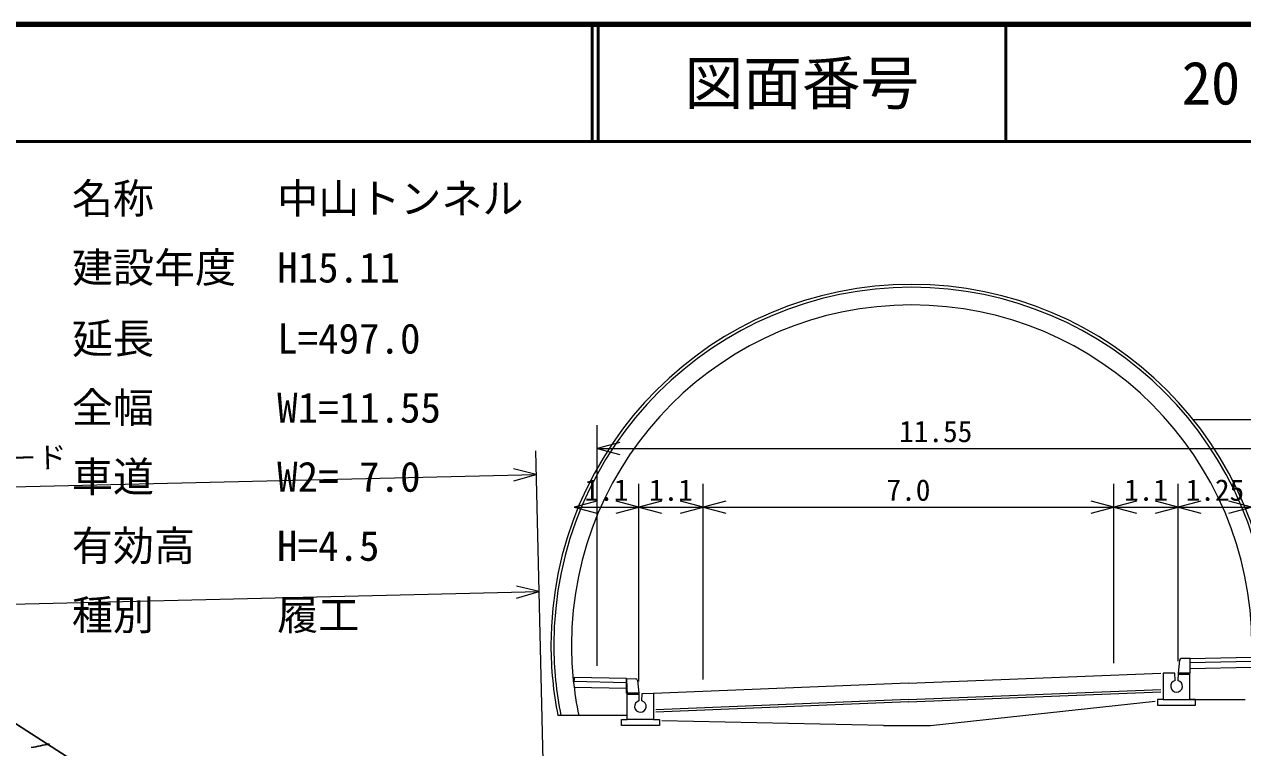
# Model space of a CAD drawing. Units: millimetres, scale not verified, with parts at other scales. Extents: x 40000 to 680000, y 20000 to 380000.
# Drawn here: x 460338 to 564195, y 318331 to 380000 of the extents above; entities that cross this region are included whole.
import ezdxf
from ezdxf.enums import TextEntityAlignment as Align

# ---------------------------------------------------------------- set-up
doc = ezdxf.new("R2010")
doc.units = ezdxf.units.MM
doc.header["$LTSCALE"] = 1000
for name, color, linetype, lineweight in [('M-BGD', 7, 'Continuous', 25), ('M-STR-HTXT', 7, 'Continuous', 13), ('M-STR-STRC', 7, 'Continuous', 25), ('M-TTL', 2, 'Continuous', 140), ('M-TTL-LINE', 7, 'Continuous', 50)]:
    doc.layers.add(name, color=color, linetype=linetype, lineweight=lineweight)
doc.layers.add('M-TTL-TXT', color=7, linetype='Continuous')
doc.styles.add('ＭＳ ゴシック', font='')
doc.styles.get('ＭＳ ゴシック').set_extended_font_data('MS Gothic')

msp = doc.modelspace()

# ---------------------------------------------------------------- linework, layer by layer
at = {"layer": 'M-BGD'}
msp.add_arc((448161, 384270), 67164, 280.96134, 282.32256, dxfattribs=at)
at = {"layer": 'M-STR-HTXT'}
for p, q in [((559972, 346311), (578113, 346311)), ((509159, 325308), (509159, 345829)), ((511091, 344347), (509159, 343829)), ((509159, 343829), (566910, 343829)), ((509159, 343829), (511091, 343312)), ((505175, 292098), (503934, 343632)), ((503982, 341633), (502038, 342104)), ((409034, 339346), (503982, 341633)), ((502063, 341069), (503982, 341633)), ((512709, 323968), (512709, 340829)), ((518209, 324129), (518209, 340829)), ((553209, 325529), (553209, 340829)), ((558709, 325690), (558709, 340829)), ((509141, 339347), (507209, 338829)), ((507209, 338829), (512709, 338829)), ((507209, 338829), (509141, 338312)), ((512709, 338829), (510777, 339347)), ((510777, 338312), (512709, 338829)), ((514641, 339347), (512709, 338829)), ((512709, 338829), (518209, 338829)), ((512709, 338829), (514641, 338312)), ((518209, 338829), (516277, 339347)), ((516277, 338312), (518209, 338829)), ((520141, 339347), (518209, 338829)), ((518209, 338829), (553209, 338829)), ((518209, 338829), (520141, 338312)), ((553209, 338829), (551277, 339347)), ((551277, 338312), (553209, 338829)), ((555141, 339347), (553209, 338829)), ((553209, 338829), (558709, 338829)), ((553209, 338829), (555141, 338312)), ((558709, 338829), (556777, 339347)), ((556777, 338312), (558709, 338829)), ((560641, 339347), (558709, 338829)), ((558709, 338829), (564960, 338829)), ((558709, 338829), (560641, 338312)), ((564960, 338829), (563028, 339347)), ((563028, 338312), (564960, 338829)), ((328844, 327412), (504223, 331636)), ((504223, 331636), (502279, 332107)), ((502304, 331072), (504223, 331636)), ((558821, 325790), (558709, 324690)), ((559734, 325940), (558967, 325925)), ((559734, 325940), (564960, 326045)), ((559734, 324690), (559734, 325940)), ((559734, 325590), (564945, 325694)), ((559734, 325090), (564917, 325194)), ((507209, 324058), (507136, 324058)), ((507209, 324308), (507209, 324058)), ((511684, 324218), (507209, 324308)), ((511684, 324218), (512451, 324203)), ((511684, 322968), (511684, 324218)), ((511759, 322879), (511709, 324129)), ((512598, 324068), (512709, 322968)), ((535709, 323829), (557234, 324690)), ((557434, 324690), (557434, 322440)), ((558409, 324671), (557434, 324690)), ((558434, 324049), (558409, 324671)), ((558709, 324690), (558684, 324049)), ((558705, 324590), (559684, 324590)), ((559684, 324690), (558709, 324690)), ((558709, 324690), (559734, 324690)), ((559684, 322440), (559684, 324690)), ((511684, 323868), (507147, 323959)), ((511684, 323368), (507205, 323458)), ((535709, 323829), (513985, 322960)), ((535709, 322429), (557234, 323290)), ((535709, 322229), (557234, 323090)), ((512709, 322968), (511684, 322968)), ((511734, 322968), (512709, 322968)), ((511734, 320718), (511734, 322968)), ((512713, 322868), (511734, 322868)), ((512709, 322968), (512734, 322327)), ((512984, 322327), (513009, 322949)), ((513009, 322949), (513984, 322968)), ((513984, 322968), (513984, 320718)), ((535709, 322429), (514184, 321568)), ((535709, 322229), (514184, 321368)), ((537574, 320230), (556734, 322286)), ((556934, 322440), (556934, 321940)), ((557434, 322440), (556934, 322440)), ((557434, 322440), (559684, 322440)), ((560184, 322440), (559684, 322440)), ((559684, 322440), (564401, 322440)), ((560184, 321940), (560184, 322440)), ((506074, 321079), (505819, 321079)), ((507606, 321079), (506074, 321079)), ((511734, 321079), (507002, 321079)), ((556934, 321940), (560184, 321940)), ((511234, 320718), (511734, 320718)), ((511234, 320218), (511234, 320718)), ((514484, 320218), (511234, 320218)), ((513984, 320718), (511734, 320718)), ((513984, 320718), (514484, 320718)), ((514484, 320718), (514484, 320218)), ((533574, 320230), (514684, 320608)), ((533574, 320230), (537574, 320230))]:
    msp.add_line(p, q, dxfattribs=at)
for centre, radius, start, end in [((535978, 327079), 30750, 90, 180), ((535978, 327079), 30500, 90, 180), ((535978, 327079), 30750, 0, 90), ((535978, 327079), 30500, 0, 90), ((535978, 327079), 29000, 90, 180), ((535978, 327079), 29000, 0, 90), ((535978, 327079), 30750, 180, 191.25185), ((535978, 327079), 30500, 180, 191.3453), ((535978, 327079), 29000, 180, 191.94054), ((558970, 325775), 150, 91.14576, 174.20654), ((512448, 324053), 150, 5.79346, 88.85424), ((558559, 323565), 500, 104.47751, 75.52249), ((512859, 321843), 500, 104.47751, 75.52249)]:
    msp.add_arc(centre, radius, start, end, dxfattribs=at)
at = {"layer": 'M-STR-STRC'}
msp.add_line((439688, 333125), (505106, 291220), dxfattribs=at)
at = {"layer": 'M-TTL'}
msp.add_line((680000, 380000), (40000, 380000), dxfattribs=at)
at = {"layer": 'M-TTL-LINE'}
for p, q in [((508747, 380000), (508747, 370000)), ((509247, 380000), (509247, 370000)), ((543997, 380000), (543997, 370000)), ((40000, 370000), (680000, 370000))]:
    msp.add_line(p, q, dxfattribs=at)

# ---------------------------------------------------------------- texts
at = {"layer": 'M-STR-HTXT', "style": 'ＭＳ ゴシック'}
for s, p in [('名称\u3000\u3000\u3000中山トンネル', (464388, 366442)), ('建設年度\u3000H15.11', (464388, 360551))]:
    msp.add_text(s, height=2566, dxfattribs=at).set_placement(p, align=Align.TOP_LEFT)
for s, p in [('延長\u3000\u3000\u3000L=497.0', (464388, 351160)), ('全幅\u3000\u3000\u3000W1=11.55', (464388, 345269)), ('車道\u3000\u3000\u3000W2= 7.0', (464388, 339378)), ('有効高\u3000  H=4.5', (464388, 333487)), ('種別\u3000\u3000\u3000履工', (464388, 327596))]:
    msp.add_text(s, height=2566, dxfattribs=at).set_placement(p, align=Align.BOTTOM_LEFT)
for s, p in [('11.55', (538034, 343829)), ('1.1', (509959, 338829)), ('1.1', (515459, 338829)), ('7.0', (535709, 338829)), ('1.1', (555959, 338829)), ('1.25', (561835, 338829))]:
    msp.add_text(s, height=1833, dxfattribs=at).set_placement(p, align=Align.BOTTOM_CENTER)
msp.add_text('ストンガ－ド', height=1833, rotation=1.38, dxfattribs=at).set_placement((456484, 341489), align=Align.BOTTOM_CENTER)
at = {"layer": 'M-TTL-TXT', "style": 'ＭＳ ゴシック'}
for s, p in [('図面番号', (526622, 375000)), ('20', (561497, 375000))]:
    msp.add_text(s, height=3666, dxfattribs=at).set_placement(p, align=Align.MIDDLE_CENTER)

doc.saveas('drawing.dxf')
